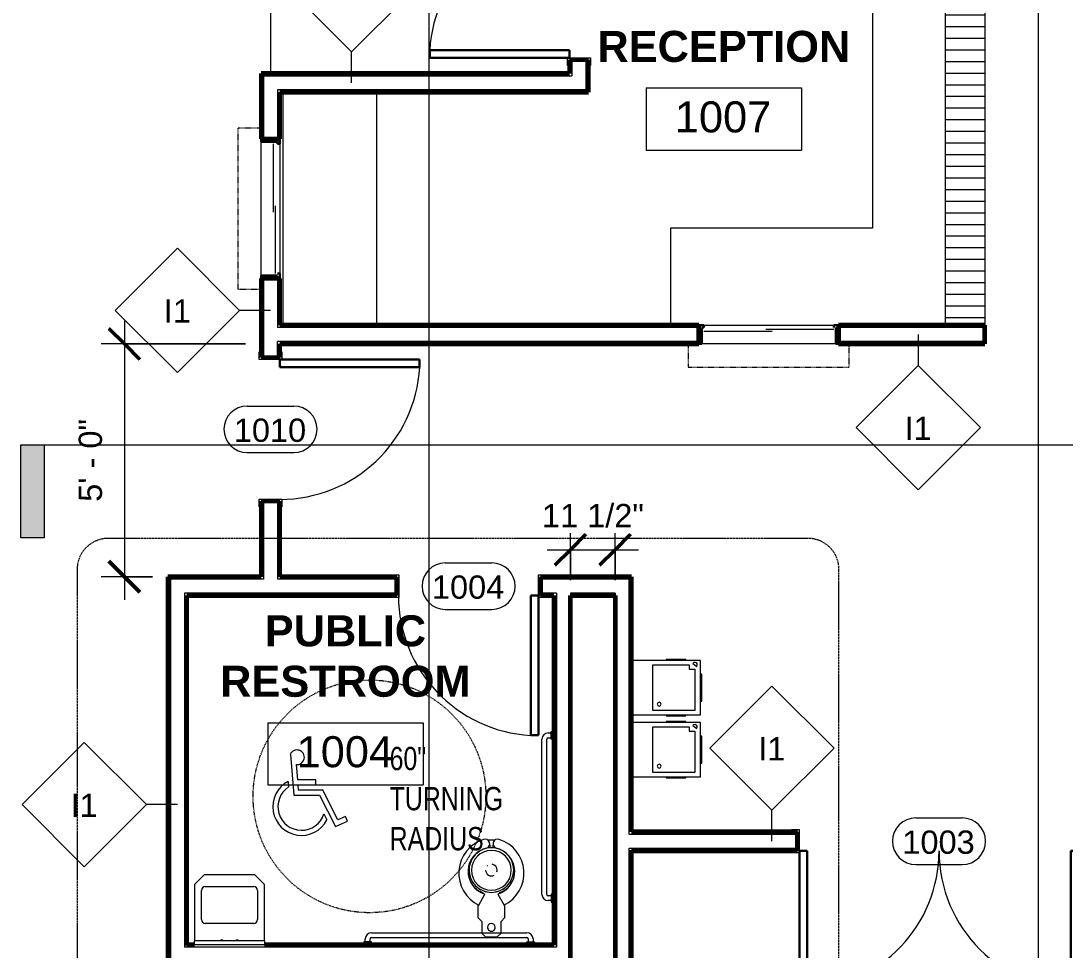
# Model space of a CAD drawing. Header units: inches. Extents: x -1969 to 2015, y -1363 to 1657.
# Drawn here: x 388.1 to 657.3, y -133 to 106.6 of the extents above; entities that cross this region are included whole.
import ezdxf

# ---------------------------------------------------------------- set-up
doc = ezdxf.new("R2010")
doc.units = ezdxf.units.IN
doc.header["$MEASUREMENT"] = 0
doc.linetypes.add('Dash', pattern=[0.25, 0.125, -0.125])
doc.linetypes.add('Dash Dot 3_16_', pattern=[0.3125, 0.1875, -0.0625, 0, -0.0625])
for name, color, linetype, lineweight in [('A-ANNO-DIMS', 211, 'Continuous', 9), ('A-ANNO-DIMS-64', 211, 'Continuous', 9), ('A-ANNO-NOTE', 131, 'Continuous', 9), ('A-ANNO-SYMB', 150, 'Continuous', 9), ('A-AREA', 32, 'Continuous', 9), ('A-AREA-IDEN', 2, 'Continuous', 9), ('A-DETL-GENF', 92, 'Continuous', 9), ('A-DETL-GENF-HDLN', 1, 'Dash', 9), ('A-DOOR', 31, 'Continuous', 18), ('A-DOOR-IDEN', 31, 'Continuous', 9), ('A-GLAZ', 151, 'Continuous', 18), ('A-GLAZ-HDLN', 1, 'Dash', 18), ('A-WALL', 113, 'Continuous', 18), ('A-WALL-IDEN', 211, 'Continuous', 9), ('A-WALL-PATT', 111, 'Continuous', 60), ('G-ANNO-SYMB', 111, 'Continuous', 9), ('I-WALL', 2, 'Continuous', 18), ('P-SANR-FIXT', 6, 'Continuous', 9), ('Q-CASE', 31, 'Continuous', 9), ('Q-SPCQ', 91, 'Continuous', 9)]:
    doc.layers.add(name, color=color, linetype=linetype, lineweight=lineweight)
doc.styles.add('Arial', font='arial.ttf', dxfattribs={"height": 6})
doc.styles.add('Arial_1', font='arial.ttf', dxfattribs={"height": 8})
doc.styles.add('Arial_B', font='arialbd.ttf', dxfattribs={"height": 8})
doc.styles.add('Century Gothic', font='GOTHIC.TTF', dxfattribs={"width": 0.8, "height": 6})
doc.dimstyles.new('Linear_-_3_32__Arial', dxfattribs={"dimscale": 12, "dimtxt": 6.121556, "dimasz": 0.666667, "dimexe": 0.5, "dimexo": 0.333333, "dimgap": 0.333333, "dimtad": 1, "dimdec": 3, "dimrnd": 0.125, "dimzin": 3, "dimdsep": 46, "dimlunit": 4, "dimtxsty": 'Arial', "dimblk1": 'OBLIQUE', "dimblk2": 'OBLIQUE', "dimsah": 1, "dimcen": 0.09, "dimdle": 0.5, "dimazin": 0, "dimtfac": 1, "dimtdec": 4, "dimtix": 1, "dimtmove": 0, "dimatfit": 3, "dimfxl": 1, "dimtvp": 1, "dimtfill": 1, "dimfrac": 2, "dimtolj": 1, "dimtzin": 0, "dimarcsym": 2})
pattern_1 = [(0, (0, 0), (20.48, 5.12), [0.845, -14.515, 0.845, -14.515, -81.92]), (0, (0, 0), (20.48, 5.12), [-30.72, 0.845, -29.875, 0.845, -14.515, -35.84]), (0, (0, 0), (20.48, 5.12), [-76.8, 0.845, -9.395, 0.845, -24.755]), (120, (7.68, 2.56), (-14.67405, 15.1762), [0.845, -14.515, 0.845, -14.515, -81.92]), (120, (7.68, 2.56), (-14.67405, 15.1762), [-30.72, 0.845, -29.875, 0.845, -14.515, -35.84]), (120, (7.68, 2.56), (-14.67405, 15.1762), [-76.8, 0.845, -9.395, 0.845, -24.755]), (240, (10.24, 12.8), (-5.80595, -20.2962), [0.845, -14.515, 0.845, -14.515, -81.92]), (240, (10.24, 12.8), (-5.80595, -20.2962), [-30.72, 0.845, -29.875, 0.845, -14.515, -35.84]), (240, (10.24, 12.8), (-5.80595, -20.2962), [-76.8, 0.845, -9.395, 0.845, -24.755])]

# ---------------------------------------------------------------- blocks, each defined once
blk = doc.blocks.new('Single-Flush-w-Metal-Frame - 36_ x 84_-223247-GROUND FLOOR')
at = {"layer": 'A-DOOR'}
for p, q in [((-20, 2.94), (-18, 2.94)), ((-20, 2.44), (-20, 2.94)), ((-18, 2.94), (-18, -2.94)), ((18, -2.94), (18, 2.94)), ((18, 2.94), (20, 2.94)), ((20, 2.94), (20, 2.44)), ((-18.5, 2.44), (-20, 2.44)), ((-18.5, -2.44), (-18.5, 2.44)), ((18.5, 2.44), (18.5, -2.44)), ((20, 2.44), (18.5, 2.44)), ((-20, -2.44), (-18.5, -2.44)), ((-20, -2.94), (-20, -2.44)), ((18.5, -2.44), (20, -2.44)), ((20, -2.44), (20, -2.94)), ((-18, -2.94), (-20, -2.94)), ((20, -2.94), (18, -2.94))]:
    blk.add_line(p, q, dxfattribs=at)
at = {"layer": 'A-DOOR', "lineweight": 30}
for p, q in [((16, -2.44), (16, -38.45)), ((18, -2.44), (16, -2.44)), ((18, -2.44), (18, -38.45)), ((18, -38.45), (16, -38.45))]:
    blk.add_line(p, q, dxfattribs=at)
at = {"layer": 'A-DOOR', "lineweight": 9}
blk.add_arc((18, -2.44), 36.07, 180, 266.8211, dxfattribs=at)
blk = doc.blocks.new('Double-Glass-w-Panels-w-Metal-Frame - 72_ x 84_-223745-GROUND FLOOR')
at = {"layer": 'A-DOOR', "lineweight": 30}
for p, q in [((-36, 38.45), (-34, 38.45)), ((-36, 2.44), (-36, 38.44)), ((-34, 2.44), (-34, 38.38)), ((34, 38.38), (36, 38.38)), ((34, 2.44), (34, 38.38)), ((36, 2.44), (36, 38.44)), ((-36, 2.44), (-34, 2.44)), ((36, 2.44), (34, 2.44))]:
    blk.add_line(p, q, dxfattribs=at)
at = {"layer": 'A-DOOR'}
for p, q in [((-36, 2.94), (-38, 2.94)), ((-38, 2.94), (-38, 2.44)), ((-36, -2.94), (-36, 2.94)), ((38, 2.94), (36, 2.94)), ((36, 2.94), (36, -2.94)), ((38, 2.44), (38, 2.94)), ((-38, 2.44), (-36.5, 2.44)), ((-36.5, 2.44), (-36.5, -2.44)), ((36.5, -2.44), (36.5, 2.44)), ((36.5, 2.44), (38, 2.44)), ((-36.5, -2.44), (-38, -2.44)), ((-38, -2.44), (-38, -2.94)), ((38, -2.44), (36.5, -2.44)), ((38, -2.94), (38, -2.44)), ((-38, -2.94), (-36, -2.94)), ((36, -2.94), (38, -2.94))]:
    blk.add_line(p, q, dxfattribs=at)
at = {"layer": 'A-DOOR', "lineweight": 9}
for centre, start, end in [((-36, 2.44), 0, 90), ((36, 2.44), 93.1847, 180)]:
    blk.add_arc(centre, 36, start, end, dxfattribs=at)
blk = doc.blocks.new('Single-Flush-w-Metal-Frame - 36_ x 84_-597284-GROUND FLOOR')
at = {"layer": 'A-DOOR'}
for p, q in [((-20, 2.94), (-18, 2.94)), ((-20, 2.44), (-20, 2.94)), ((-18, 2.94), (-18, -2.94)), ((18, -2.94), (18, 2.94)), ((18, 2.94), (20, 2.94)), ((20, 2.94), (20, 2.44)), ((-18.5, 2.44), (-20, 2.44)), ((-18.5, -2.44), (-18.5, 2.44)), ((18.5, 2.44), (18.5, -2.44)), ((20, 2.44), (18.5, 2.44)), ((-20, -2.44), (-18.5, -2.44)), ((-20, -2.94), (-20, -2.44)), ((18.5, -2.44), (20, -2.44)), ((20, -2.44), (20, -2.94)), ((-18, -2.94), (-20, -2.94)), ((20, -2.94), (18, -2.94))]:
    blk.add_line(p, q, dxfattribs=at)
at = {"layer": 'A-DOOR', "lineweight": 30}
for p, q in [((16, -2.44), (16, -38.45)), ((18, -2.44), (16, -2.44)), ((18, -2.44), (18, -38.45)), ((18, -38.45), (16, -38.45))]:
    blk.add_line(p, q, dxfattribs=at)
at = {"layer": 'A-DOOR', "lineweight": 9}
blk.add_arc((18, -2.44), 36.07, 180, 266.8211, dxfattribs=at)
blk = doc.blocks.new('Reception Slider with Trim - 36_ x 48_-235576-GROUND FLOOR')
at = {"layer": 'A-GLAZ', "lineweight": 30}
for p, q in [((-18, 2.4375), (-17.25, 2.4375)), ((-17.25, 2.4375), (-17.25, -1.8125)), ((17.25, 2.4375), (17.25, -1.8125)), ((18, 2.4375), (17.25, 2.4375)), ((18, -2.4375), (18, 2.4375)), ((-16.75, -2.4375), (-18, -2.4375)), ((-16.75, -1.8125), (-16.75, -2.4375)), ((16.75, -1.8125), (16.75, -2.4375)), ((17.25, -1.8125), (16.75, -1.8125)), ((16.75, -2.4375), (18, -2.4375))]:
    blk.add_line(p, q, dxfattribs=at)
at = {"layer": 'A-GLAZ'}
for p, q in [((-16.75, -1.3125), (0.75, -1.3125)), ((-0.875, -0.8125), (16.75, -0.8125))]:
    blk.add_line(p, q, dxfattribs=at)
at = {"layer": 'A-GLAZ-HDLN'}
for p, q in [((20.75, 8.4375), (-20.75, 8.4375)), ((-20.75, 8.4375), (-20.75, 2.4375)), ((20.75, 2.4375), (20.75, 8.4375))]:
    blk.add_line(p, q, dxfattribs=at)
blk = doc.blocks.new('Toilet_Access_Grab_Bars - Toilet_Access_Grab_Bars-289023-GROUND FLOOR')
at = {"layer": 'Q-SPCQ'}
for p, q in [((-1.5, 54.63), (-0.75, 54.63)), ((-0.75, 52.99), (-0.75, 55)), ((-0.75, 55), (0, 55)), ((-3.1, 12.98), (-3.1, 53.02)), ((-1.85, 12.98), (-1.85, 53.02)), ((-1.5, 53.38), (-0.75, 53.38)), ((0, 52.99), (-0.75, 52.99)), ((-0.75, 12.62), (-1.5, 12.62)), ((-0.75, 11.37), (-1.5, 11.37)), ((0, 13), (-0.75, 13)), ((-0.75, 13), (-0.75, 11)), ((-0.75, 11), (0, 11)), ((-47.02, 3.1), (-6.98, 3.1)), ((-47, 0.75), (-49, 0.75)), ((-49, 0.75), (-49, 0)), ((-48.63, 0.75), (-48.63, 1.5)), ((-47.38, 0.75), (-47.38, 1.5)), ((-47.02, 1.85), (-6.98, 1.85)), ((-47, 0), (-47, 0.75)), ((-7.01, 0), (-7.01, 0.75)), ((-7.01, 0.75), (-5, 0.75)), ((-6.62, 1.5), (-6.62, 0.75)), ((-5.37, 1.5), (-5.37, 0.75)), ((-5, 0.75), (-5, 0))]:
    blk.add_line(p, q, dxfattribs=at)
for centre, radius, start, end in [((-1.5, 53.02), 1.6, 90, 180), ((-1.5, 53.02), 0.354, 90, 180), ((-1.5, 12.98), 1.6, 180, 270), ((-1.5, 12.98), 0.354, 180, 270), ((-47.02, 1.5), 1.6, 90, 180), ((-6.98, 1.5), 1.6, 0, 90), ((-47.02, 1.5), 0.354, 90, 180), ((-6.98, 1.5), 0.354, 0, 90)]:
    blk.add_arc(centre, radius, start, end, dxfattribs=at)
blk = doc.blocks.new('Counter Top - 24_ Depth-322324-GROUND FLOOR')
at = {"layer": 'Q-CASE'}
for p, q in [((12.74, -0.75), (-47.26, -0.75)), ((-47.26, -25), (12.74, -25))]:
    blk.add_line(p, q, dxfattribs=at)
blk = doc.blocks.new('Drinking Fountain - Handicap - Standard-240361-GROUND FLOOR')
at = {"layer": 'P-SANR-FIXT'}
for p, q in [((545.66, -57.63), (545.54, -57.63)), ((545.66, -57.63), (545.66, -73)), ((563.29, -58.31), (545.66, -58.31)), ((559.51, -58.03), (554.48, -58.03)), ((554.48, -58.03), (554.48, -58.31)), ((559.51, -58.31), (559.51, -58.03)), ((561.36, -59.05), (562.34, -59.82)), ((563.29, -72.31), (563.29, -58.31)), ((551.04, -71.19), (551.04, -59.44)), ((551.04, -59.44), (560.41, -59.44)), ((560.41, -59.44), (560.41, -60.56)), ((560.41, -60.56), (561.85, -60.56)), ((561.85, -60.56), (561.85, -71.19)), ((563.66, -61.81), (563.29, -61.81)), ((563.66, -68.81), (563.66, -61.81)), ((563.29, -68.81), (563.66, -68.81)), ((545.66, -72.31), (563.29, -72.31)), ((561.85, -71.19), (551.04, -71.19)), ((554.48, -72.31), (554.48, -72.59)), ((554.48, -72.59), (559.51, -72.59)), ((559.51, -72.59), (559.51, -72.31)), ((545.54, -73), (545.66, -73))]:
    blk.add_line(p, q, dxfattribs=at)
for centre, radius, start, end in [((561.85, -59.44), 0.625, 321.953, 141.953), ((552.66, -69.56), 0.5, 90, 270), ((552.66, -69.56), 0.5, 90, 270), ((552.66, -69.56), 0.5, 270, 90), ((552.66, -69.56), 0.5, 270, 90)]:
    blk.add_arc(centre, radius, start, end, dxfattribs=at)
blk = doc.blocks.new('Lavatory_Commercial-Willoughby-ES-1015-HC - Lavatory_Commercial-Willoughby-ES-1015-HC-V15-GROUND FLOOR')
at = {"layer": 'P-SANR-FIXT'}
for p, q in [((435.41, -113.59), (432.91, -116.09)), ((448.41, -113.59), (435.41, -113.59)), ((450.91, -116.09), (448.41, -113.59)), ((432.91, -116.09), (432.91, -130.59)), ((434.66, -125.09), (434.66, -117.59)), ((435.66, -116.59), (448.16, -116.59)), ((449.16, -117.59), (449.16, -125.09)), ((450.91, -130.59), (450.91, -116.09)), ((448.16, -126.09), (435.66, -126.09)), ((432.91, -131.59), (432.91, -130.59)), ((450.91, -130.59), (432.91, -130.59)), ((450.91, -131.59), (432.91, -131.59)), ((439.66, -130.35), (439.66, -130.59)), ((439.67, -130.35), (439.66, -130.35)), ((439.66, -130.35), (440.16, -130.35)), ((440.16, -130.35), (440.15, -130.35)), ((440.16, -130.59), (440.16, -130.35)), ((443.66, -130.35), (443.66, -130.59)), ((443.67, -130.35), (443.66, -130.35)), ((443.66, -130.35), (444.16, -130.35)), ((444.16, -130.35), (444.15, -130.35)), ((444.16, -130.59), (444.16, -130.35)), ((450.91, -130.59), (450.91, -131.59))]:
    blk.add_line(p, q, dxfattribs=at)
for centre, start, end in [((435.66, -117.59), 90, 180), ((448.16, -117.59), 0, 90), ((435.66, -125.09), 180, 270), ((448.16, -125.09), 270, 0)]:
    blk.add_arc(centre, 1, start, end, dxfattribs=at)
blk = doc.blocks.new('Toilet - Flush Valve - Non-Hosted - Public - Flushing Greater than 1_6 gpf-497123-GROUND FLOOR')
at = {"layer": 'P-SANR-FIXT'}
for p, q in [((-1.5, 0), (-2.5, -1)), ((-2.5, -1), (-2.5, -4)), ((1.5, 0), (-1.5, 0)), ((2.5, -1), (1.5, 0)), ((2.5, -4), (2.5, -1)), ((-2.5, -4), (-3.5, -5)), ((-3.5, -5), (-3.5, -8.38)), ((3.5, -5), (2.5, -4)), ((3.5, -8.38), (3.5, -5)), ((-1.69, -11.06), (-3.25, -8.22)), ((3.25, -8.22), (1.69, -11.06))]:
    blk.add_line(p, q, dxfattribs=at)
at = {"layer": 'P-SANR-FIXT', "flags": 128}
for points in [[(-4.38, -12.79), (-4.22, -12.64), (-4.03, -12.48), (-3.84, -12.32), (-3.64, -12.17), (-3.43, -12.03), (-3.22, -11.89), (-3.01, -11.77), (-2.78, -11.65), (-2.56, -11.55), (-2.33, -11.45), (-2.09, -11.36), (-2, -11.33)], [(2, -11.33), (2.24, -11.41), (2.47, -11.51), (2.69, -11.61), (2.92, -11.72), (3.14, -11.84), (3.35, -11.97), (3.56, -12.11), (3.76, -12.26), (3.96, -12.41), (4.15, -12.57), (4.33, -12.74), (4.38, -12.8)], [(-0.2, -23.5), (-0.25, -23.5), (-0.5, -23.48), (-0.56, -23.47)], [(0.56, -23.47), (0.35, -23.49), (0.1, -23.5)]]:
    blk.add_lwpolyline(points, dxfattribs=at)
at = {"layer": 'P-SANR-FIXT'}
for centre, radius, start, end in [((0, -2.5), 1, 360, 180), ((0, -2.5), 1, 180, 360), ((0.74, -16.45), 9.14, 115.8609, 252.5741), ((-0.74, -16.45), 9.14, 287.4259, 64.1391), ((0.1, -16.91), 6.11, 106.9633, 257.0367), ((0, -17.25), 5.75, 0, 180), ((0, -17.19), 5.13, 90, 270), ((0, -17.25), 5.75, 132.2685, 137.754), ((0, -17.25), 5.75, 118.1189, 123.4335), ((0, -17.25), 5.75, 104.0429, 108.5788), ((0, -17.19), 5.12, 270, 90), ((-0.1, -16.91), 6.11, 282.9633, 73.0367), ((0, -17.25), 5.75, 71.4212, 75.9571), ((0, -17.25), 5.75, 56.5665, 61.8811), ((0, -17.25), 5.75, 42.246, 47.7315), ((0, -17.25), 5.75, 161.4419, 165.9707), ((0, -17.25), 5.75, 146.5915, 151.9011), ((0, -17.25), 1.5, 360, 120), ((0, -17.25), 5.75, 28.0989, 33.4085), ((0, -17.25), 5.75, 14.0293, 18.5581), ((0, -17.25), 5.75, 180, 238.3584), ((0, -17.25), 1.5, 161.9618, 180), ((0, -17.25), 1.5, 180, 261.2414), ((0, -17.25), 1.5, 313.0797, 317.9091), ((0, -17.25), 5.75, 301.6416, 0), ((0, -17.25), 5.75, 240.6149, 251.1591), ((-1.64, -24.02), 1.21, 252.5741, 72.5741), ((0, -17.25), 5.75, 255.8551, 284.1449), ((1.64, -24.02), 1.21, 107.4259, 287.4259), ((0, -17.25), 5.75, 288.8409, 299.3851), ((0, -17.25), 7.75, 263.5978, 276.4022)]:
    blk.add_arc(centre, radius, start, end, dxfattribs=at)
blk = doc.blocks.new('Reception Counter - 24_ Depth-563696-GROUND FLOOR')
at = {"layer": 'Q-CASE'}
h = blk.add_hatch(dxfattribs=at)
h.set_pattern_fill('FP_14', color=256, style=0, pattern_type=2)
h.set_pattern_definition([(0, (-47.262, -69.125), (0, 3), [])])
h.paths.add_polyline_path([(-51.26, 0), (-51.26, -138.25), (-41.01, -138.25), (-41.01, 0)])
for p, q in [((-51.26, -138.25), (-51.26, 0)), ((-41.01, -146.25), (-41.01, 0)), ((-41.01, -138.25), (-41.01, 0)), ((29.74, -25), (29.74, 0)), ((-22.26, -170.25), (-22.26, -25)), ((-22.26, -25), (29.74, -25)), ((-51.26, -138.25), (-51.26, -170.25)), ((-41.01, -138.25), (-51.26, -138.25)), ((-22.26, -146.25), (-51.26, -146.25)), ((-51.26, -170.25), (-22.26, -170.25))]:
    blk.add_line(p, q, dxfattribs=at)
blk = doc.blocks.new('ADA Turning Radius - 2_-6_ x 4_-0_-533938-GROUND FLOOR')
at = {"layer": 'A-DETL-GENF'}
for p, q in [((-20.4, 10.82), (-19.49, 0.3)), ((-18.51, 4.24), (-18.85, 8.19)), ((-20.99, 3.87), (-20.86, 2.42)), ((-13.82, 4.24), (-18.51, 4.24)), ((-18.28, 1.61), (-18.4, 2.93)), ((-18.4, 2.93), (-13.82, 2.93)), ((-13.82, 2.93), (-13.82, 4.24)), ((-19.49, 0.3), (-12.87, 0.3)), ((-12.06, 1.61), (-18.28, 1.61)), ((-12.87, 0.3), (-8.76, -7.79)), ((-8.15, -6.08), (-12.06, 1.61)), ((-11.75, -4.53), (-10.96, -6.06)), ((-6.22, -5.22), (-8.15, -6.08)), ((-5.68, -6.42), (-6.22, -5.22)), ((-8.76, -7.79), (-5.68, -6.42))]:
    blk.add_line(p, q, dxfattribs=at)
for centre, radius, start, end in [((-18.67, 10.07), 1.89, 264.3974, 156.5932), ((-17.53, -2.67), 7.39, 117.8826, 332.6359), ((-17.53, -2.67), 6.08, 123.2395, 342.159)]:
    blk.add_arc(centre, radius, start, end, dxfattribs=at)
at = {"layer": 'A-DETL-GENF-HDLN'}
blk.add_circle((0, 0), 30, dxfattribs=at)
blk = doc.blocks.new('Room Tag - Room Tag-84095-GROUND FLOOR')
at = {"layer": 'A-AREA-IDEN'}
for p, q in [((-0.3125, -0.0625), (-0.3125, -0.3125)), ((-0.3125, -0.0625), (0.3125, -0.0625)), ((0.3125, -0.0625), (0.3125, -0.3125)), ((-0.3125, -0.3125), (0.3125, -0.3125))]:
    blk.add_line(p, q, dxfattribs=at)
blk = doc.blocks.new('DIMBLOCK11-GROUND FLOOR')
at = {"layer": 'A-ANNO-DIMS-64', "lineweight": 50}
for p, q in [((414.83, 23.29), (410.83, 27.29)), ((414.83, 23.29), (418.83, 19.29)), ((414.83, -36.71), (410.83, -32.71)), ((414.83, -36.71), (418.83, -40.71))]:
    blk.add_line(p, q, dxfattribs=at)
at = {"layer": 'A-ANNO-DIMS-64'}
for p, q in [((414.83, 29.29), (414.83, -42.71)), ((446.04, 23.29), (408.83, 23.29)), ((414.83, 23.29), (446.04, 23.29)), ((422.04, -36.71), (408.83, -36.71)), ((414.83, -36.71), (422.04, -36.71))]:
    blk.add_line(p, q, dxfattribs=at)
at = {"layer": 'A-ANNO-DIMS-64', "color": 0, "insert": (403.04, -17.4), "char_height": 6, "width": 25.654, "attachment_point": 1, "rotation": 90, "line_spacing_factor": 0.941778, "style": 'Arial', "bg_fill": 3, "box_fill_scale": 1.25, "bg_fill_color": 256, "bg_fill_true_color": 13158600, "bg_fill_transparency": 0}
blk.add_mtext('5\' - 0"', dxfattribs=at)
blk = doc.blocks.new('_Oblique')
at = {"color": 0, "linetype": 'ByBlock', "lineweight": -2}
blk.add_line((-0.5, -0.5), (0.5, 0.5), dxfattribs=at)
blk = doc.blocks.new('Section - 3_32_ x 3_8_-54337-GROUND FLOOR')
at = {"layer": 'G-ANNO-SYMB'}
blk.add_hatch(color=256, dxfattribs=at).paths.add_polyline_path([(0, 0.375), (0, 0), (-0.09375, 0), (-0.09375, 0.375)])
for p, q in [((0, 0.375), (-0.09375, 0.375)), ((-0.09375, 0.375), (-0.09375, 0)), ((0, 0), (0, 0.375)), ((-0.09375, 0), (0, 0))]:
    blk.add_line(p, q, dxfattribs=at)
blk = doc.blocks.new('Door Tag - Door Tag-41184-GROUND FLOOR')
at = {"layer": 'A-DOOR-IDEN'}
for p, q in [((-0.09375, 0.09375), (0.09375, 0.09375)), ((-0.09375, -0.09375), (0.09375, -0.09375))]:
    blk.add_line(p, q, dxfattribs=at)
for centre, start, end in [((-0.09375, 0), 90, 270), ((0.09375, 0), 270, 90)]:
    blk.add_arc(centre, 0.09375, start, end, dxfattribs=at)
blk = doc.blocks.new('DIMBLOCK27-GROUND FLOOR')
at = {"layer": 'A-ANNO-DIMS-64'}
for p, q in [((529.79, -37.59), (529.79, -23.75)), ((541.29, -37.59), (541.29, -23.75)), ((523.79, -29.75), (547.29, -29.75)), ((529.79, -29.75), (529.79, -37.59)), ((541.29, -29.75), (541.29, -37.59))]:
    blk.add_line(p, q, dxfattribs=at)
at = {"layer": 'A-ANNO-DIMS-64', "lineweight": 50}
for p, q in [((529.79, -29.75), (533.79, -25.75)), ((541.29, -29.75), (545.29, -25.75)), ((529.79, -29.75), (525.79, -33.75)), ((541.29, -29.75), (537.29, -33.75))]:
    blk.add_line(p, q, dxfattribs=at)
at = {"layer": 'A-ANNO-DIMS-64', "color": 0, "insert": (522.45, -17.96), "char_height": 6, "width": 31.4177, "attachment_point": 1, "line_spacing_factor": 0.941778, "style": 'Arial', "bg_fill": 3, "box_fill_scale": 1.25, "bg_fill_color": 256, "bg_fill_true_color": 13158600, "bg_fill_transparency": 0}
blk.add_mtext('11 1/2"', dxfattribs=at)
blk = doc.blocks.new('Wall Tag - 1_2_-62628-GROUND FLOOR')
at = {"layer": 'A-WALL-IDEN'}
for p, q in [((-0.25, 0), (0, 0.25)), ((0, 0.25), (0.25, 0)), ((-0.25, 0), (0, -0.25)), ((0, -0.25), (0.25, 0))]:
    blk.add_line(p, q, dxfattribs=at)

msp = doc.modelspace()

# ---------------------------------------------------------------- hatches: boundary and pattern name
at = {"layer": 'A-WALL-PATT', "lineweight": 9}
h = msp.add_hatch(dxfattribs=at)
h.set_pattern_fill('FP_1', color=256, style=0, pattern_type=2)
h.set_pattern_definition(pattern_1)
h.paths.add_polyline_path([(450.6626, 92.4142), (530.1626, 92.4142), (530.1626, 93.0392), (450.0376, 93.0392), (450.0376, 92.4142)])
h = msp.add_hatch(dxfattribs=at)
h.set_pattern_fill('FP_1', color=256, style=0, pattern_type=2)
h.set_pattern_definition(pattern_1)
h.paths.add_polyline_path([(450.6626, 23.9142), (450.6626, 40.1642), (450.0376, 40.1642), (450.0376, 23.9142)])
h.paths.add_polyline_path([(450.0376, 76.1642), (450.6626, 76.1642), (450.6626, 92.4142), (450.0376, 92.4142), (450.0376, 88.1642)])
h = msp.add_hatch(dxfattribs=at)
h.set_pattern_fill('FP_1', color=256, style=0, pattern_type=2)
h.set_pattern_definition(pattern_1)
h.paths.add_polyline_path([(454.9126, 28.1642), (454.9126, 40.1642), (454.2876, 40.1642), (454.2876, 28.1642)])
h.paths.add_polyline_path([(454.2876, 76.1642), (454.9126, 76.1642), (454.9126, 88.1642), (454.2876, 88.1642)])
h = msp.add_hatch(dxfattribs=at)
h.set_pattern_fill('FP_1', color=256, style=0, pattern_type=2)
h.set_pattern_definition(pattern_1)
h.paths.add_polyline_path([(598.9126, 27.5392), (636.609, 27.5392), (636.609, 28.1642), (598.9126, 28.1642)])
h.paths.add_polyline_path([(562.9126, 27.5392), (562.9126, 28.1642), (454.2876, 28.1642), (454.2876, 27.5392), (502.6778, 27.5392)])
h = msp.add_hatch(dxfattribs=at)
h.set_pattern_fill('FP_1', color=256, style=0, pattern_type=2)
h.set_pattern_definition(pattern_1)
h.paths.add_polyline_path([(450.0376, -36.7108), (450.6626, -36.7108), (450.6626, -17.2108), (450.0376, -17.2108)])
h.paths.add_polyline_path([(450.0376, 19.7892), (450.6626, 19.7892), (450.6626, 23.9142), (450.0376, 23.9142), (450.0376, 23.2892)])
h = msp.add_hatch(dxfattribs=at)
h.set_pattern_fill('FP_1', color=256, style=0, pattern_type=2)
h.set_pattern_definition(pattern_1)
h.paths.add_polyline_path([(454.9126, 23.2892), (562.9126, 23.2892), (562.9126, 23.9142), (454.2876, 23.9142), (454.2876, 23.2892)])
h.paths.add_polyline_path([(636.609, 23.2892), (636.609, 23.9142), (598.9126, 23.9142), (598.9126, 23.2892)])
h = msp.add_hatch(dxfattribs=at)
h.set_pattern_fill('FP_1', color=256, style=0, pattern_type=2)
h.set_pattern_definition(pattern_1)
h.paths.add_polyline_path([(426.0376, -37.3358), (450.6626, -37.3358), (450.6626, -36.7108), (426.0376, -36.7108)])
h.paths.add_polyline_path([(485.0376, -37.3358), (485.0376, -36.7108), (454.2876, -36.7108), (454.2876, -37.3358)])
h.paths.add_polyline_path([(536.9153, -37.3358), (544.9126, -37.3358), (544.9126, -36.7108), (522.0376, -36.7108), (522.0376, -37.3358)])
h = msp.add_hatch(dxfattribs=at)
h.set_pattern_fill('FP_1', color=256, style=0, pattern_type=2)
h.set_pattern_definition(pattern_1)
h.paths.add_polyline_path([(426.6626, -279.9608), (426.6626, -275.8358), (426.0376, -275.8358), (426.0376, -279.9608)])
h.paths.add_polyline_path([(426.6626, -238.8358), (426.6626, -180.9608), (426.0376, -180.9608), (426.0376, -238.8358)])
h.paths.add_polyline_path([(426.6626, -143.9608), (426.6626, -37.3358), (426.0376, -37.3358), (426.0376, -143.9608)])
h = msp.add_hatch(dxfattribs=at)
h.set_pattern_fill('FP_1', color=256, style=0, pattern_type=2)
h.set_pattern_definition(pattern_1)
h.paths.add_polyline_path([(544.9126, -295.3358), (545.5376, -295.3358), (545.5376, -107.3358), (544.9126, -107.3358), (544.9126, -292.3358)])
h.paths.add_polyline_path([(545.5376, -103.0858), (545.5376, -36.7108), (544.9126, -36.7108), (544.9126, -103.0858)])
h = msp.add_hatch(dxfattribs=at)
h.set_pattern_fill('FP_1', color=256, style=0, pattern_type=2)
h.set_pattern_definition(pattern_1)
h.paths.add_polyline_path([(536.9153, -41.5858), (541.2876, -41.5858), (541.2876, -40.9608), (529.7876, -40.9608), (529.7876, -41.5858)])
h.paths.add_polyline_path([(434.2028, -41.5858), (485.0376, -41.5858), (485.0376, -40.9608), (430.2876, -40.9608), (430.2876, -41.5858), (430.9126, -41.5858)])
h.paths.add_polyline_path([(525.5376, -41.5858), (526.1626, -41.5858), (526.1626, -40.9608), (522.0376, -40.9608), (522.0376, -41.5858)])
h = msp.add_hatch(dxfattribs=at)
h.set_pattern_fill('FP_1', color=256, style=0, pattern_type=2)
h.set_pattern_definition(pattern_1)
h.paths.add_polyline_path([(430.2876, -279.3358), (430.9126, -279.3358), (430.9126, -275.8358), (430.2876, -275.8358)])
h.paths.add_polyline_path([(430.9126, -238.8358), (430.9126, -188.7108), (430.2876, -188.7108), (430.2876, -238.8358)])
h.paths.add_polyline_path([(430.9126, -184.4608), (430.9126, -180.9608), (430.2876, -180.9608), (430.2876, -184.4608)])
h.paths.add_polyline_path([(430.9126, -143.9608), (430.9126, -135.8358), (430.2876, -135.8358), (430.2876, -143.9608)])
h.paths.add_polyline_path([(430.2876, -131.5858), (430.9126, -131.5858), (430.9126, -41.5858), (430.2876, -41.5858), (430.2876, -60.4383)])
h = msp.add_hatch(dxfattribs=at)
h.set_pattern_fill('FP_1', color=256, style=0, pattern_type=2)
h.set_pattern_definition(pattern_1)
h.paths.add_polyline_path([(526.1626, -279.3358), (526.1626, -188.7108), (525.5376, -188.7108), (525.5376, -279.3358)])
h.paths.add_polyline_path([(526.1626, -184.4608), (526.1626, -135.8358), (525.5376, -135.8358), (525.5376, -184.4608)])
h.paths.add_polyline_path([(526.1626, -131.5858), (526.1626, -41.5858), (525.5376, -41.5858), (525.5376, -131.5858)])
h = msp.add_hatch(dxfattribs=at)
h.set_pattern_fill('FP_1', color=256, style=0, pattern_type=2)
h.set_pattern_definition(pattern_1)
h.paths.add_polyline_path([(661.2876, -103.0858), (718.8169, -103.0858), (718.8169, -102.4608), (661.2876, -102.4608)])
h.paths.add_polyline_path([(588.2876, -103.0858), (588.2876, -102.4608), (545.5376, -102.4608), (545.5376, -103.0858), (571.1528, -103.0858)])
h = msp.add_hatch(dxfattribs=at)
h.set_pattern_fill('FP_1', color=256, style=0, pattern_type=2)
h.set_pattern_definition(pattern_1)
h.paths.add_polyline_path([(708.1028, -107.3358), (718.8169, -107.3358), (718.8169, -106.7108), (661.2876, -106.7108), (661.2876, -107.3358)])
h.paths.add_polyline_path([(545.5376, -107.3358), (588.2876, -107.3358), (588.2876, -106.7108), (544.9126, -106.7108), (544.9126, -107.3358)])
h = msp.add_hatch(dxfattribs=at)
h.set_pattern_fill('FP_1', color=256, style=0, pattern_type=2)
h.set_pattern_definition(pattern_1)
h.paths.add_polyline_path([(525.5376, -132.2108), (526.1626, -132.2108), (526.1626, -131.5858), (430.2876, -131.5858), (430.2876, -132.2108), (519.7965, -132.2108)])

# ---------------------------------------------------------------- linework, layer by layer
at = {"layer": 'A-ANNO-SYMB', "linetype": 'Dash Dot 3_16_'}
msp.add_line((599.0028, -292.8935), (599.0028, -34.8288), dxfattribs=at)
msp.add_arc((591.0028, -34.8288), 8, 0, 90, dxfattribs=at)
at = {"layer": 'A-AREA'}
msp.add_line((452.4751, 133.0392), (452.4751, 93.0392), dxfattribs=at)
at = {"layer": 'A-WALL'}
for p, q in [((530.1626, 96.5392), (530.1626, 92.4142)), ((533.7876, 96.5392), (533.7876, 88.7892)), ((450.6626, 92.4142), (530.1626, 92.4142)), ((450.6626, 92.4142), (450.6626, 76.1642)), ((454.2876, 88.7892), (454.2876, 76.1642)), ((534.4126, 88.7892), (454.2876, 88.7892)), ((450.6626, 40.1642), (450.6626, 19.7892)), ((454.2876, 40.1642), (454.2876, 27.5392)), ((562.9126, 27.5392), (454.2876, 27.5392)), ((636.609, 27.5392), (598.9126, 27.5392)), ((562.9126, 23.9142), (454.2876, 23.9142)), ((454.2876, 19.7892), (454.2876, 23.9142)), ((636.609, 23.9142), (598.9126, 23.9142)), ((450.6626, -17.2108), (450.6626, -37.3358)), ((454.2876, -17.2108), (454.2876, -37.3358)), ((426.6626, -37.3358), (426.6626, -143.9608)), ((450.6626, -37.3358), (426.6626, -37.3358)), ((485.0376, -37.3358), (454.2876, -37.3358)), ((544.9126, -37.3358), (522.0376, -37.3358)), ((544.9126, -103.0858), (544.9126, -36.7108)), ((430.2876, -40.9608), (430.2876, -132.2108)), ((485.0376, -40.9608), (430.2876, -40.9608)), ((526.1626, -40.9608), (522.0376, -40.9608)), ((526.1626, -40.9608), (526.1626, -132.2108)), ((541.2876, -40.9608), (529.7876, -40.9608)), ((529.7876, -40.9608), (529.7876, -41.5858)), ((541.2876, -40.9608), (541.2876, -41.5858)), ((544.9126, -103.0858), (588.2876, -103.0858)), ((544.9126, -106.7108), (588.2876, -106.7108)), ((544.9126, -295.3358), (544.9126, -106.7108)), ((545.5376, -107.3358), (544.9126, -107.3358)), ((430.2876, -131.5858), (430.9126, -131.5858)), ((526.1626, -131.5858), (525.5376, -131.5858)), ((526.1626, -132.2108), (430.2876, -132.2108))]:
    msp.add_line(p, q, dxfattribs=at)
at = {"layer": 'A-WALL-IDEN'}
for p, q in [((473.362, 90.6017), (473.362, 98.6017)), ((452.4751, 31.9432), (444.4751, 31.9432)), ((619.4365, 25.7267), (619.4365, 17.7267)), ((428.4751, -95.4678), (420.4751, -95.4678)), ((581.7184, -104.8983), (581.7184, -96.8983))]:
    msp.add_line(p, q, dxfattribs=at)
at = {"layer": 'G-ANNO-SYMB'}
for p, q in [((493.3501, -744.1945), (493.3501, 453.1484)), ((650.3466, 347.6699), (650.3466, -767.3678))]:
    msp.add_line(p, q, dxfattribs=at)
at = {"layer": 'I-WALL', "lineweight": 60}
for p, q in [((534.4126, 96.5392), (529.5376, 96.5392)), ((529.5376, 96.5392), (529.5376, 93.0392)), ((534.4126, 88.1642), (534.4126, 96.5392)), ((529.5376, 93.0392), (450.0376, 93.0392)), ((450.0376, 93.0392), (450.0376, 76.1642)), ((454.9126, 88.1642), (534.4126, 88.1642)), ((454.9126, 76.1642), (454.9126, 88.1642)), ((450.0376, 76.1642), (454.9126, 76.1642)), ((454.9126, 40.1642), (450.0376, 40.1642)), ((450.0376, 40.1642), (450.0376, 19.7892)), ((454.9126, 28.1642), (454.9126, 40.1642)), ((562.9126, 28.1642), (454.9126, 28.1642)), ((562.9126, 23.2892), (562.9126, 28.1642)), ((636.609, 28.1642), (598.9126, 28.1642)), ((598.9126, 28.1642), (598.9126, 23.2892)), ((636.609, 23.2892), (636.609, 28.1642)), ((454.9126, 23.2892), (562.9126, 23.2892)), ((454.9126, 19.7892), (454.9126, 23.2892)), ((598.9126, 23.2892), (636.609, 23.2892)), ((450.0376, 19.7892), (454.9126, 19.7892)), ((454.9126, -17.2108), (450.0376, -17.2108)), ((450.0376, -17.2108), (450.0376, -36.7108)), ((454.9126, -36.7108), (454.9126, -17.2108)), ((426.0376, -36.7108), (426.0376, -143.9608)), ((450.0376, -36.7108), (426.0376, -36.7108)), ((485.0376, -36.7108), (454.9126, -36.7108)), ((485.0376, -41.5858), (485.0376, -36.7108)), ((545.5376, -36.7108), (522.0376, -36.7108)), ((522.0376, -36.7108), (522.0376, -41.5858)), ((545.5376, -102.4608), (545.5376, -36.7108)), ((430.9126, -131.5858), (430.9126, -41.5858)), ((430.9126, -41.5858), (485.0376, -41.5858)), ((522.0376, -41.5858), (525.5376, -41.5858)), ((525.5376, -41.5858), (525.5376, -131.5858)), ((529.7876, -41.5858), (541.2876, -41.5858)), ((529.7876, -279.3358), (529.7876, -41.5858)), ((541.2876, -41.5858), (541.2876, -279.3358)), ((588.2876, -102.4608), (545.5376, -102.4608)), ((588.2876, -107.3358), (588.2876, -102.4608)), ((545.5376, -107.3358), (588.2876, -107.3358)), ((545.5376, -279.3358), (545.5376, -107.3358)), ((432.9126, -131.5858), (430.9126, -131.5858)), ((525.5376, -131.5858), (450.9126, -131.5858))]:
    msp.add_line(p, q, dxfattribs=at)
at = {"layer": 'I-WALL'}
for p, q in [((450.0376, 40.1642), (450.0376, 76.1642)), ((454.9126, 76.1642), (454.9126, 40.1642)), ((562.9126, 28.1642), (598.9126, 28.1642)), ((598.9126, 23.2892), (562.9126, 23.2892))]:
    msp.add_line(p, q, dxfattribs=at)

# ---------------------------------------------------------------- block references
at = {"layer": 'A-AREA-IDEN', "xscale": 63.99999999999997, "yscale": 63.99999999999997, "zscale": 63.99999999999997}
for p in [(569.2991, 93.2754), (471.8176, -70.3751)]:
    msp.add_blockref('Room Tag - Room Tag-84095-GROUND FLOOR', p, dxfattribs=at)
at = {"layer": 'A-DETL-GENF'}
msp.add_blockref('ADA Turning Radius - 2_-6_ x 4_-0_-533938-GROUND FLOOR', (477.993, -93.3305), dxfattribs=at)
at = {"layer": 'A-DOOR'}
for name, p, rotation in [('Single-Flush-w-Metal-Frame - 36_ x 84_-597284-GROUND FLOOR', (531.9751, 115.0392), 269.9999999999999), ('Single-Flush-w-Metal-Frame - 36_ x 84_-223247-GROUND FLOOR', (452.4751, 1.2892), 89.99999999999993), ('Double-Glass-w-Panels-w-Metal-Frame - 72_ x 84_-223745-GROUND FLOOR', (624.7876, -104.8983), 180)]:
    msp.add_blockref(name, p, dxfattribs=dict(at, rotation=rotation))
msp.add_blockref('Single-Flush-w-Metal-Frame - 36_ x 84_-223247-GROUND FLOOR', (503.5376, -39.1483), dxfattribs=at)
at = {"layer": 'A-DOOR-IDEN', "xscale": 63.99999999999997, "yscale": 63.99999999999997, "zscale": 63.99999999999997}
for p in [(503.5376, -39.1483), (624.7876, -104.8983)]:
    msp.add_blockref('Door Tag - Door Tag-41184-GROUND FLOOR', p, dxfattribs=at)
at = {"layer": 'A-GLAZ'}
for p, rotation in [((452.4751, 58.1642), 89.99999999999993), ((580.9126, 25.7267), 180)]:
    msp.add_blockref('Reception Slider with Trim - 36_ x 48_-235576-GROUND FLOOR', p, dxfattribs=dict(at, rotation=rotation))
at = {"layer": 'A-WALL-IDEN', "xscale": 63.99999999999997, "yscale": 63.99999999999997, "zscale": 63.99999999999997}
for p in [(473.362, 114.6017), (619.4365, 1.7267), (581.7184, -80.8983), (404.4751, -95.4678)]:
    msp.add_blockref('Wall Tag - 1_2_-62628-GROUND FLOOR', p, dxfattribs=at)
at = {"layer": 'G-ANNO-SYMB', "extrusion": (0, 0, -1), "xscale": 63.99999999999997, "yscale": 63.99999999999997, "zscale": 63.99999999999997, "rotation": 180}
msp.add_blockref('Section - 3_32_ x 3_8_-54337-GROUND FLOOR', (-394.1402, -2.7198), dxfattribs=at)
at = {"layer": 'P-SANR-FIXT'}
for name, p in [('Drinking Fountain - Handicap - Standard-240361-GROUND FLOOR', (0, 0)), ('Drinking Fountain - Handicap - Standard-240361-GROUND FLOOR', (0, -16)), ('Lavatory_Commercial-Willoughby-ES-1015-HC - Lavatory_Commercial-Willoughby-ES-1015-HC-V15-GROUND FLOOR', (0, 0))]:
    msp.add_blockref(name, p, dxfattribs=at)
at = {"layer": 'P-SANR-FIXT', "rotation": 180}
msp.add_blockref('Toilet - Flush Valve - Non-Hosted - Public - Flushing Greater than 1_6 gpf-497123-GROUND FLOOR', (509.4126, -129.5858), dxfattribs=at)
at = {"layer": 'Q-CASE'}
for name, p, rotation in [('Reception Counter - 24_ Depth-563696-GROUND FLOOR', (585.3467, 28.1642), 180), ('Counter Top - 24_ Depth-322324-GROUND FLOOR', (454.9126, 75.4264), 89.99999999999991)]:
    msp.add_blockref(name, p, dxfattribs=dict(at, rotation=rotation))
at = {"layer": 'Q-SPCQ'}
msp.add_blockref('Toilet_Access_Grab_Bars - Toilet_Access_Grab_Bars-289023-GROUND FLOOR', (525.5376, -131.5858), dxfattribs=at)

# ---------------------------------------------------------------- texts
at = {"layer": 'A-ANNO-NOTE', "char_height": 6, "attachment_point": 1, "style": 'Century Gothic'}
for s, insert, width in [('60"', (483.1778, -80.5797), 11.6352), ('TURNING', (483.1778, -90.9131), 35.8752), ('RADIUS', (483.1778, -101.2464), 29.088)]:
    msp.add_mtext(s, dxfattribs=dict(at, insert=insert, width=width))
at = {"layer": 'A-AREA-IDEN', "char_height": 8, "attachment_point": 1, "style": 'Arial_B'}
for s, insert, width in [('RECEPTION', (536.7267, 103.9917), 78.78), ('PUBLIC', (450.9846, -46.6572), 50.298), ('RESTROOM', (439.4846, -59.6572), 78.174)]:
    msp.add_mtext(s, dxfattribs=dict(at, insert=insert, width=width))
at = {"layer": 'A-AREA-IDEN', "lineweight": 20, "char_height": 8, "width": 29.896, "attachment_point": 1, "style": 'Arial_1'}
for s, insert in [('1007', (556.6935, 85.8246)), ('1004', (459.212, -77.8258))]:
    msp.add_mtext(s, dxfattribs=dict(at, insert=insert))
at = {"layer": 'A-DOOR-IDEN', "char_height": 6, "width": 22.624, "attachment_point": 1, "style": 'Arial'}
for s, insert in [('1004', (494.0864, -36.3857)), ('1003', (615.3364, -102.1357))]:
    msp.add_mtext(s, dxfattribs=dict(at, insert=insert))
at = {"layer": 'A-WALL-IDEN', "char_height": 6, "width": 8.282, "attachment_point": 1, "style": 'Arial'}
for insert in [(615.9149, 4.5579), (578.1968, -78.0671), (400.9535, -92.6366)]:
    msp.add_mtext('I1', dxfattribs=dict(at, insert=insert))

# ---------------------------------------------------------------- next in the draw order: dimensions: what is measured, and where the dimension line sits
at = {"layer": 'A-ANNO-DIMS'}
dim = msp.add_linear_dim(base=(414.8262, -36.7108), p1=(450.0376, 23.2892), p2=(426.0376, -36.7108), angle=90, dimstyle='Linear_-_3_32__Arial', override={"dimpost": '<>', "dimfxl": 64.621978}, dxfattribs=at)
dim.commit()
dim.dimension.update_dxf_attribs({"geometry": 'DIMBLOCK11-GROUND FLOOR', "text_midpoint": (407.7628, -6.7108)})
dim = msp.add_linear_dim(base=(541.2876, -29.7507), p1=(529.7876, -41.5858), p2=(541.2876, -41.5858), dimstyle='Linear_-_3_32__Arial', override={"dimpost": '<>', "dimfxl": 11.5}, dxfattribs=at)
dim.commit()
dim.dimension.update_dxf_attribs({"geometry": 'DIMBLOCK27-GROUND FLOOR', "text_midpoint": (535.5376, -22.6484)})

# ---------------------------------------------------------------- next in the draw order: linework, layer by layer
at = {"layer": 'A-ANNO-SYMB', "linetype": 'Dash Dot 3_16_'}
for p, q in [((591.0028, -26.8288), (410.6314, -26.8288)), ((402.6314, -34.8288), (402.6314, -292.8935))]:
    msp.add_line(p, q, dxfattribs=at)
msp.add_arc((410.6314, -34.8288), 8, 90, 180, dxfattribs=at)
at = {"layer": 'G-ANNO-SYMB'}
msp.add_line((394.1402, -2.7198), (980.923, -2.7198), dxfattribs=at)

# ---------------------------------------------------------------- next in the draw order: block references
at = {"layer": 'A-DOOR-IDEN', "xscale": 63.99999999999997, "yscale": 63.99999999999997, "zscale": 63.99999999999997}
msp.add_blockref('Door Tag - Door Tag-41184-GROUND FLOOR', (452.4751, 1.2892), dxfattribs=at)
at = {"layer": 'A-WALL-IDEN', "xscale": 63.99999999999997, "yscale": 63.99999999999997, "zscale": 63.99999999999997}
msp.add_blockref('Wall Tag - 1_2_-62628-GROUND FLOOR', (428.4751, 31.9432), dxfattribs=at)

# ---------------------------------------------------------------- next in the draw order: texts
at = {"layer": 'A-DOOR-IDEN', "insert": (443.0239, 4.0518), "char_height": 6, "width": 22.624, "attachment_point": 1, "style": 'Arial'}
msp.add_mtext('1010', dxfattribs=at)
at = {"layer": 'A-WALL-IDEN', "insert": (424.9535, 34.7745), "char_height": 6, "width": 8.282, "attachment_point": 1, "style": 'Arial'}
msp.add_mtext('I1', dxfattribs=at)

doc.saveas('drawing.dxf')
